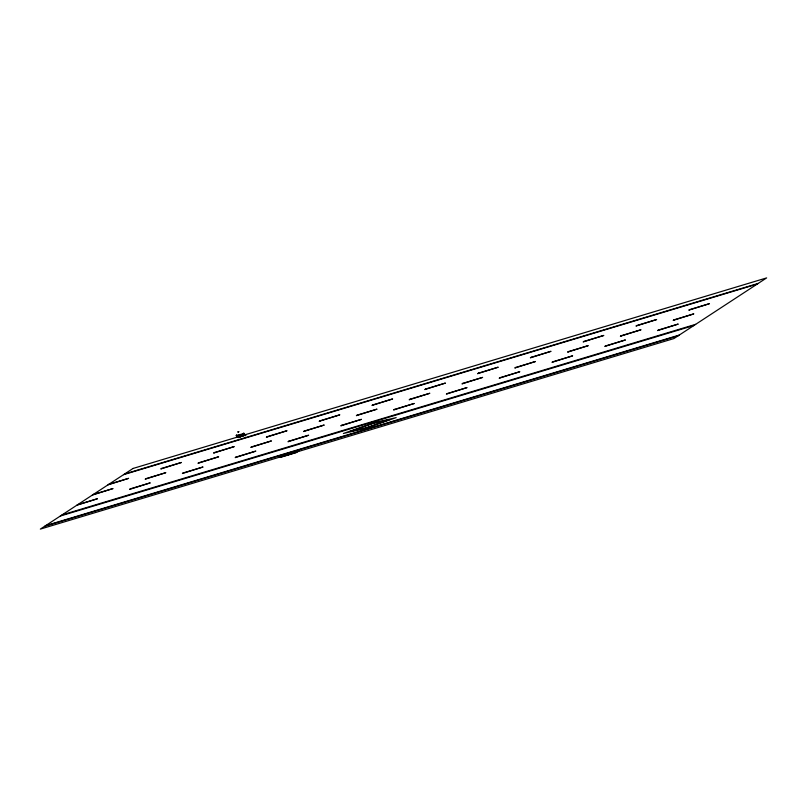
<?xml version="1.0" encoding="UTF-8"?>
<svg xmlns="http://www.w3.org/2000/svg" width="807" height="807" viewBox="0 0 807 807"><rect width="100%" height="100%" fill="white"/><g stroke="black" fill="none" stroke-linecap="round" stroke-linejoin="round"><path stroke-width="1.21" d="M243.643 433.682L236.088 435.518L236.622 435.195L236.512 436.547L243.795 434.358L243.764 433.046L244.259 434.055M245.267 435.578L243.189 433.722L245.399 435.548M238.499 437.646L236.501 435.508L238.61 437.253M236.733 436.183L236.905 435.387L238.035 436.325L244.329 434.63M238.69 436.476L237.944 435.699L243.553 434.015M238.035 436.325L238.297 436.789L244.632 434.882M243.159 433.904L245.711 435.578M279.817 456.57A1.019 0.525 72.3 0 0 279.958 457.166L280.856 456.429M289.047 453.958L288.008 454.745M280.079 457.458L296.189 452.616L297.238 451.496M237.974 431.937L238.761 431.624L237.984 431.947M239.245 435.165L239.699 434.852L239.265 435.306M298.751 450.931L281.925 456.227L298.63 450.639M236.512 436.547L237.046 436.224L236.552 435.215M290.056 453.776L290.581 453.06M238.287 432.118L238.811 431.846M252.147 465.367L252.228 465.336M236.976 436.244L236.471 435.709M237.924 435.841L243.522 434.136M124.631 473.971L758.227 283.418M123.572 474.657L757.168 284.104M108.824 484.311L128.626 478.349L107.987 484.856M93.239 494.509L113.03 488.548L92.391 495.054M77.643 504.708L97.445 498.746L76.796 505.253M62.048 514.906L695.644 324.343M60.364 516.006L693.959 325.453M45.616 525.65L679.212 335.097M44.567 526.346L678.152 335.783M280.644 457.065L296.915 452.172M243.633 433.369L245.792 435.155M243.401 434.257L245.066 435.639M241.949 434.691L243.684 436.062M241.232 434.902L242.957 436.274M240.577 435.104L242.241 436.486L240.506 435.124M239.064 435.558L240.789 436.93M238.186 435.74L240.072 437.142M237.944 435.699L239.8 437.233M236.471 435.719L237.036 436.194M133.054 468.453L40.35 529.099L673.946 338.547L766.65 277.901L133.054 468.453M130.441 488.82L129.604 489.375L150.243 482.868L130.441 488.82M146.037 478.622L145.189 479.176L165.839 472.67L146.037 478.622M161.622 468.423L160.785 468.978L181.424 462.472L161.622 468.423M183.239 472.942L182.402 473.497L203.041 466.991L183.239 472.942M198.835 462.744L197.987 463.299L218.636 456.792L198.835 462.744M214.43 452.545L213.583 453.1L234.222 446.594L214.43 452.545M236.037 457.065L235.2 457.619L255.839 451.113L236.037 457.065M251.633 446.866L250.795 447.421L271.434 440.915L251.633 446.866M267.228 436.668L266.381 437.223L287.03 430.716L267.228 436.668M288.845 441.187L287.998 441.742L308.637 435.235L288.845 441.187M304.431 430.988L303.593 431.533L324.232 425.037L304.431 430.988M320.026 420.79L319.179 421.335L339.828 414.828L320.026 420.79M341.643 425.309L340.796 425.854L361.445 419.347L341.643 425.309M357.229 415.111L356.391 415.655L377.03 409.149L357.229 415.111M372.824 404.912L371.977 405.457L392.626 398.951L372.824 404.912M394.441 409.421L393.594 409.976L414.243 403.47L394.441 409.421M410.027 399.223L409.189 399.778L429.828 393.271L410.027 399.223M425.622 389.024L424.785 389.579L445.424 383.073L425.622 389.024M447.239 393.544L446.392 394.098L467.041 387.592L447.239 393.544M462.835 383.345L461.987 383.9L482.626 377.394L462.835 383.345M478.42 373.147L477.583 373.702L498.222 367.195L478.42 373.147M500.037 377.666L499.2 378.221L519.839 371.714L500.037 377.666M515.633 367.467L514.785 368.022L535.434 361.516L515.633 367.467M531.218 357.269L530.381 357.824L551.02 351.317L531.218 357.269M552.835 361.788L551.998 362.343L572.637 355.837L552.835 361.788M568.431 351.59L567.583 352.145L588.232 345.638L568.431 351.59M584.026 341.391L583.179 341.946L603.818 335.44L584.026 341.391M605.633 345.91L604.796 346.455L625.435 339.949L605.633 345.91M621.229 335.712L620.391 336.257L641.03 329.75L621.229 335.712M636.824 325.514L635.977 326.058L656.626 319.552L636.824 325.514M658.441 330.033L657.594 330.577L678.233 324.071L658.441 330.033M674.027 319.834L673.189 320.379L693.828 313.873L674.027 319.834M689.622 309.626L688.774 310.181L709.424 303.674L689.622 309.626M374.004 422.797L343.389 433.49L365.571 428.305L396.187 417.612L374.004 422.797M372.945 423.483L349.986 431.503L366.63 427.619L389.589 419.6L372.945 423.483"/></g></svg>
